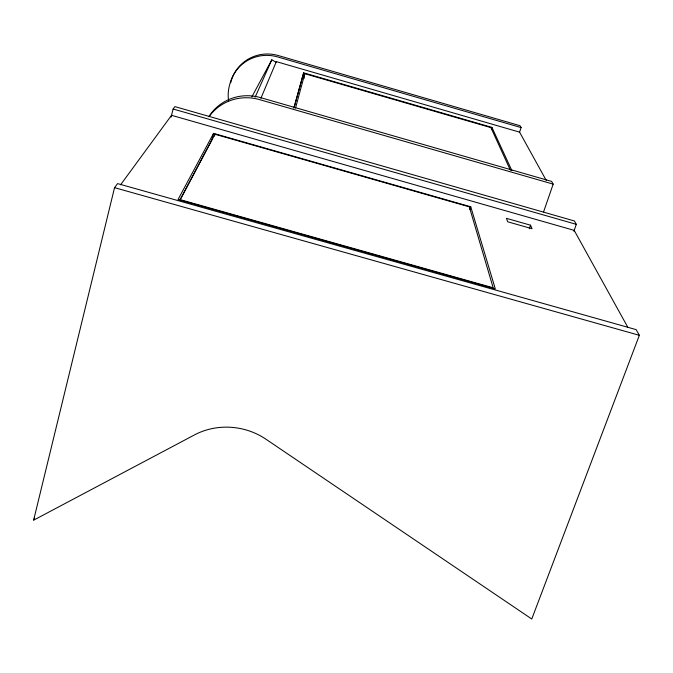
<?xml version="1.0" encoding="UTF-8"?>
<svg xmlns="http://www.w3.org/2000/svg" width="673" height="673" viewBox="0 0 673 673"><rect width="100%" height="100%" fill="white"/><g stroke="black" fill="none" stroke-linecap="round" stroke-linejoin="round"><path stroke-width="1.01" d="M33.65 520.069L114.545 187.658L117.565 183.594L636.12 329.619L639.35 335.305L531.763 619.009L265.902 439.183A64.751 58.484 9.7 0 0 194.539 434.884L36.493 518.656A65.567 57.903 21.5 0 1 33.65 520.069L34.575 518.202M171.068 117.161L173.121 109.009L174.904 106.62L574.389 220.963L576.315 224.345L573.867 231.26M213.551 133.38L178.051 199.519L495.286 288.868L470.764 206.796L213.551 133.38L211.877 139.748L179.969 199.856M214.477 136.064L214.956 134.247L469.308 206.838L493.174 287.8L180.271 199.671L214.956 134.247M295.506 108.134L304.802 73.702L490.903 127.618L510.412 170.261M293.874 108.151L303.649 72.827L491.921 127.382L511.875 170.58M294.042 107.63L303.649 72.827M230.688 82.787L231.083 81.366A38.706 37.974 39.2 0 1 278.21 55.531L520.044 125.716L521.104 127.584L519.438 132.564M303.473 78.438L304.802 73.702M491.315 129.233L491.921 127.382M469.889 209.446L470.764 206.796M529.306 228.719L530.517 225.194L506.407 218.321L507.753 221.796L532.091 228.736L530.517 225.194M543.582 211.877L553.181 184.124L551.641 181.424L260.367 97.568A46.555 45.268 29.2 0 0 208.84 116.723M260.888 98.317L276.334 61.63L519.581 132.144L546.257 180.431M255.126 97.173L271.799 59.821L276.098 62.21M251.853 96.845L271.799 59.821M120.585 184.806L171.531 115.31L574.178 230.368L627.716 327.103M114.545 187.658L639.35 335.305M173.121 109.009L576.315 224.345M553.181 184.124L259.5 99.612A46.933 45.621 28.8 0 0 209.21 116.446M302.328 77.563L304.339 78.144M521.104 127.584L277.621 56.927A38.967 38.218 38.7 0 0 230.166 82.939L229.569 85.076A38.941 38.184 38.1 0 0 228.584 100.849"/></g></svg>
